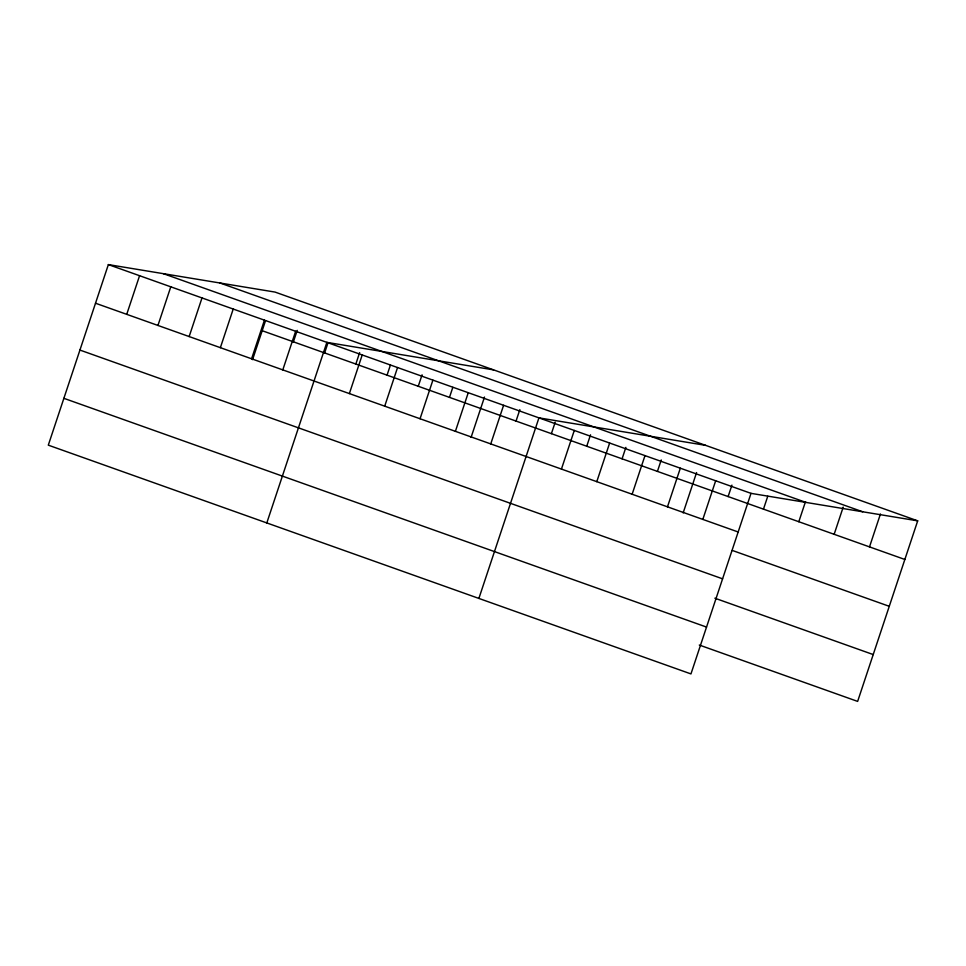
<?xml version="1.0" encoding="UTF-8"?>
<svg xmlns="http://www.w3.org/2000/svg" width="966" height="966" viewBox="0 0 966 966"><rect width="100%" height="100%" fill="white"/><g stroke="black" fill="none" stroke-linecap="round" stroke-linejoin="round"><path stroke-width="1.45" d="M917.7 520.843L275.044 292.082L108.361 264.599L48.3 445.157L690.956 673.918L751.017 493.36L917.7 520.843L857.639 701.401L699.287 645.034M126.727 314.336L139.575 275.708M157.941 325.445L170.789 286.817M189.155 336.554L202.003 297.926M220.369 347.675L233.217 309.048M251.583 358.784L264.442 320.157M252.573 359.642L265.517 320.7M282.796 369.893L295.656 331.266M293.41 341.819L297.214 330.384M266.809 522.932L326.87 342.375L493.541 369.869M324.624 352.94L327.957 342.918M355.838 364.049L359.642 352.602M349.366 393.585L362.214 354.957M387.052 375.158L390.385 365.148M384.71 406.167L397.557 367.539M418.266 386.267L422.07 374.82M420.053 418.749L432.901 380.121M449.48 397.376L452.812 387.366M455.397 431.331L468.256 392.703M471.07 437.417L484.497 397.05M490.752 443.913L503.6 405.285M516.037 421.079L519.853 409.632M478.882 598.425L538.943 417.867L705.627 445.35M551.393 433.662L555.196 422.214M561.439 469.078L574.287 430.45M586.736 446.244L590.54 434.797M596.783 481.66L609.643 443.032M622.08 458.826L625.883 447.379M632.138 494.242L644.986 455.614M657.423 471.408L661.239 459.961M667.482 506.824L680.33 468.196M683.155 512.91L696.583 472.543M702.825 519.406L715.673 480.778M728.123 496.56L731.926 485.125M763.466 509.142L767.753 496.27M798.81 521.725L805.475 501.704M834.153 534.307L843.197 507.126M869.509 546.889L880.449 513.984M220.043 283.014L862.698 511.775M163.363 273.668L806.03 502.429M108.361 264.599L751.017 493.36M262.184 330.71L904.852 559.471M95.513 303.227L738.169 531.988M732.337 550.451L889.275 606.31M79.937 350.066L722.592 578.827M714.864 598.195L873.216 654.562M63.877 398.318L706.544 627.079"/></g></svg>
